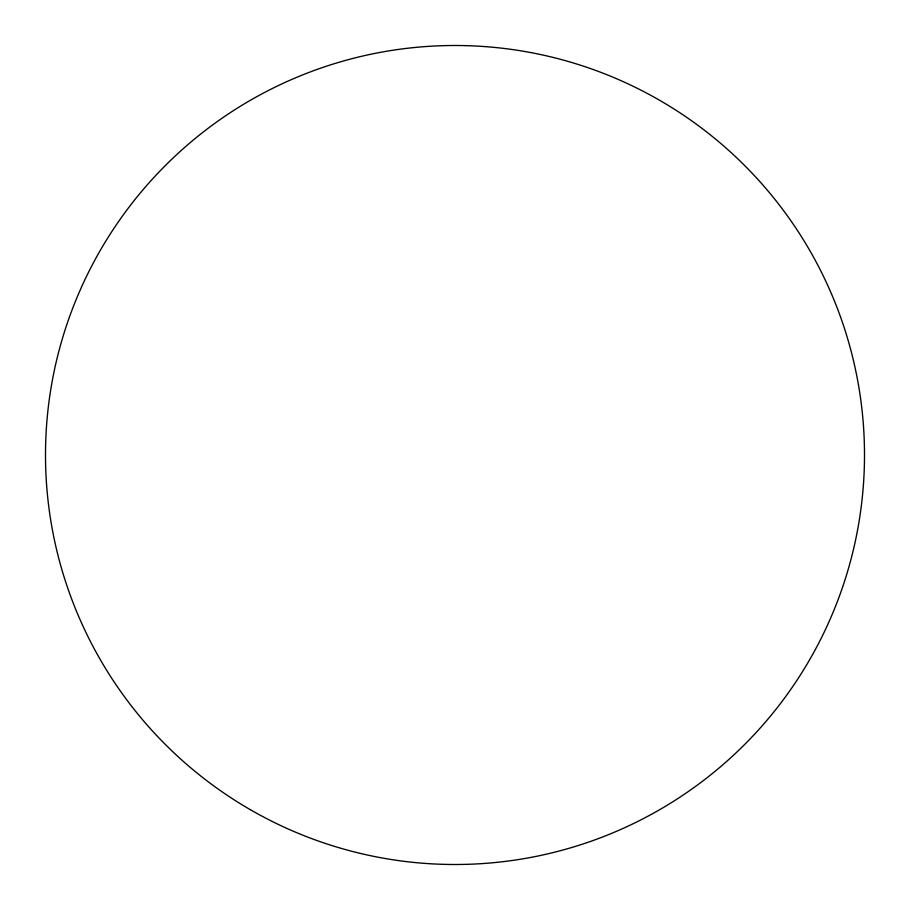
<?xml version="1.0" encoding="UTF-8"?>
<svg xmlns="http://www.w3.org/2000/svg" width="910" height="910" viewBox="0 0 910 910"><rect width="100%" height="100%" fill="white"/><g stroke="black" fill="none" stroke-linecap="round" stroke-linejoin="round"><path stroke-width="1.36" d="M250.25 809.638A409.5 409.5 0 0 0 864.5 455A409.5 409.5 0 0 0 250.25 100.362A409.5 409.5 0 0 0 250.25 809.638"/></g></svg>
